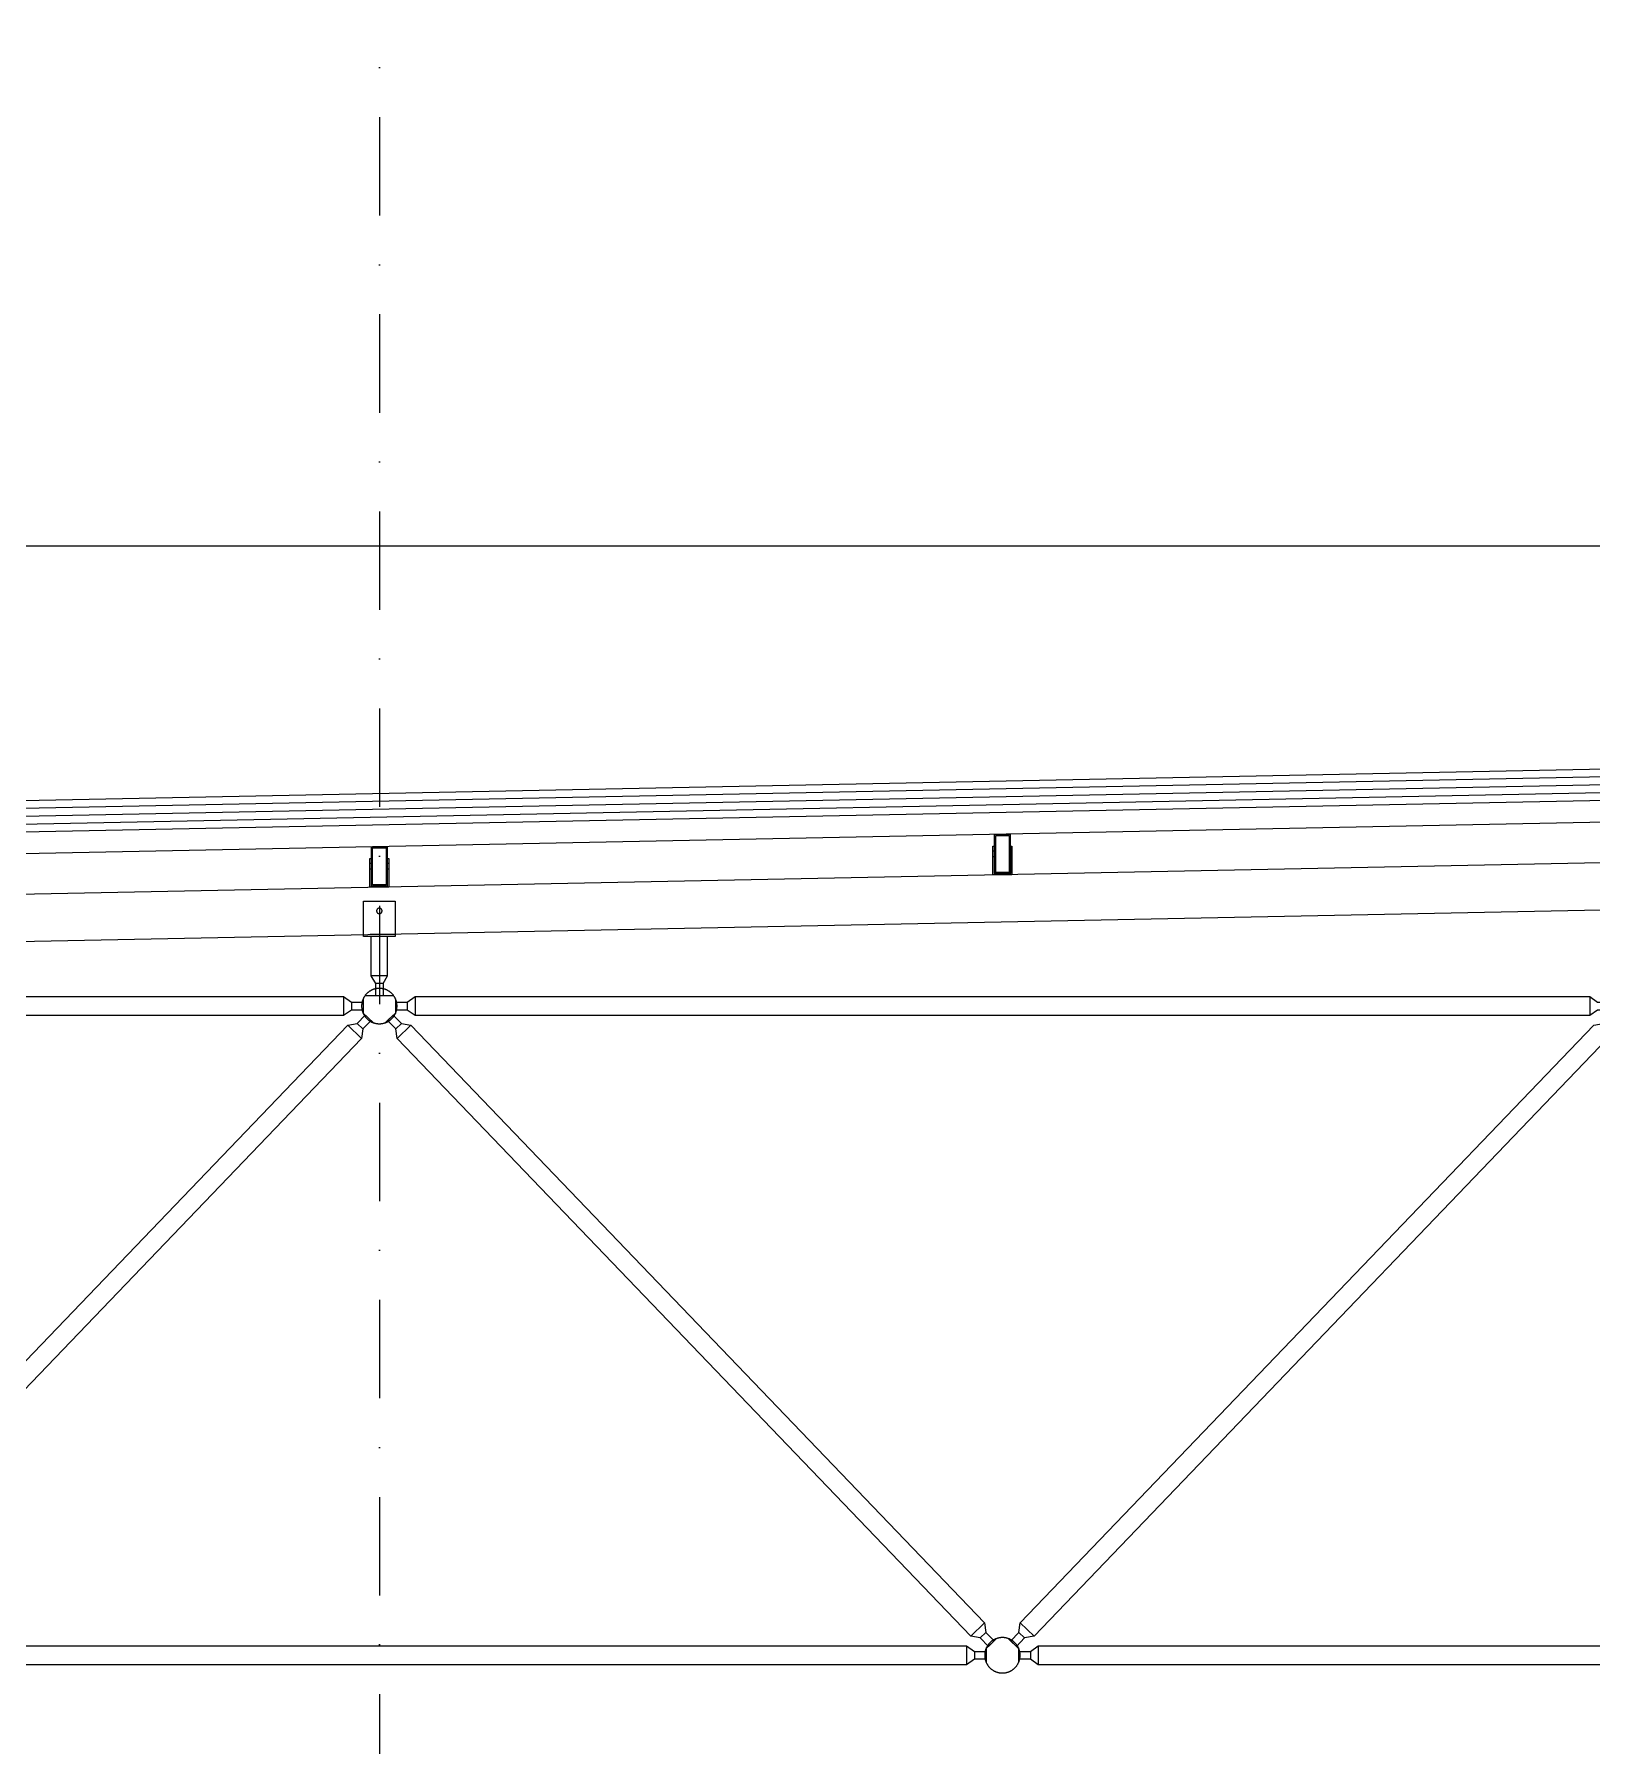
# Model space of a CAD drawing. Header units: centimetres. Extents: x 77182 to 116086, y 20619 to 33555.
# Drawn here: x 82146.4 to 82542.1, y 22535.4 to 22970.4 of the extents above; entities that cross this region are included whole.
import ezdxf

# ---------------------------------------------------------------- set-up
doc = ezdxf.new("R2010")
doc.units = ezdxf.units.CM
doc.header["$LTSCALE"] = 100
doc.linetypes.add('DASHDOT2', pattern=[0.5, 0.25, -0.125, 0, -0.125])
doc.linetypes.add('HIDDEN', pattern=[9.525, 6.35, -3.175])
for name, color, linetype in [('A-ANNO-GRID', 155, 'DASHDOT2'), ('A-ELEV-01', 255, 'Continuous'), ('A-ELEV-02', 253, 'Continuous'), ('A-WALL-INSL', 249, 'Continuous'), ('A-WALL-SNWPNL', 200, 'Continuous'), ('S-STEL', 3, 'Continuous')]:
    doc.layers.add(name, color=color, linetype=linetype)
doc.linetypes.add('BATTING', pattern='A,0.00254,-2.54,[134,ltypeshp.shx,S=2.54,R=0,X=-2.54,Y=0],-5.08,[134,ltypeshp.shx,S=2.54,R=180,X=2.54,Y=0],-2.54', length=10.16254)

msp = doc.modelspace()

# ---------------------------------------------------------------- linework, layer by layer
at = {"layer": 'A-ANNO-GRID'}
msp.add_line((82234.07, 23450.33), (82234.07, 21881.86), dxfattribs=at)
at = {"layer": 'A-ELEV-01'}
for points in [[(84609.04, 22811.41), (81834.04, 22755.91)], [(84450.21, 22797.93), (81913.37, 22747.19)], [(84450.21, 22785.93), (81913.37, 22735.19)]]:
    msp.add_lwpolyline(points, dxfattribs=at)
at = {"layer": 'A-ELEV-02'}
msp.add_line((81699.44, 22840.41), (87518.64, 22840.41), dxfattribs=at)
for points in [[(82390.28, 22757.08), (82394.48, 22757.08), (82394.48, 22764.08), (82394.78, 22764.08), (82394.78, 22756.78), (82389.98, 22756.78), (82389.98, 22764.08), (82390.28, 22764.08)], [(82231.94, 22753.91), (82236.14, 22753.91), (82236.14, 22760.91), (82236.44, 22760.91), (82236.44, 22753.61), (82231.64, 22753.61), (82231.64, 22760.91), (82231.94, 22760.91)], [(82230.04, 22750.1), (82238.04, 22750.1), (82238.04, 22741.1), (82230.04, 22741.1)], [(82234.74, 22747.6), (82234.74, 22747.62), (82234.74, 22747.64), (82234.74, 22747.65), (82234.74, 22747.67), (82234.74, 22747.68), (82234.74, 22747.7), (82234.73, 22747.72), (82234.73, 22747.73), (82234.73, 22747.75), (82234.72, 22747.76), (82234.72, 22747.78), (82234.72, 22747.8), (82234.71, 22747.81), (82234.71, 22747.83), (82234.7, 22747.85), (82234.69, 22747.86), (82234.69, 22747.88), (82234.68, 22747.89), (82234.67, 22747.91), (82234.67, 22747.93), (82234.66, 22747.94), (82234.65, 22747.96), (82234.64, 22747.97), (82234.63, 22747.99), (82234.62, 22748), (82234.61, 22748.02), (82234.6, 22748.03), (82234.59, 22748.05), (82234.58, 22748.06), (82234.56, 22748.07), (82234.55, 22748.09), (82234.54, 22748.1), (82234.53, 22748.11), (82234.51, 22748.12), (82234.5, 22748.14), (82234.48, 22748.15), (82234.47, 22748.16), (82234.46, 22748.17), (82234.44, 22748.18), (82234.43, 22748.19), (82234.41, 22748.2), (82234.4, 22748.21), (82234.38, 22748.22), (82234.36, 22748.23), (82234.35, 22748.23), (82234.33, 22748.24), (82234.32, 22748.25), (82234.3, 22748.25), (82234.28, 22748.26), (82234.27, 22748.27), (82234.25, 22748.27), (82234.24, 22748.28), (82234.22, 22748.28), (82234.2, 22748.29), (82234.19, 22748.29), (82234.17, 22748.29), (82234.15, 22748.3), (82234.14, 22748.3), (82234.12, 22748.3), (82234.11, 22748.3), (82234.09, 22748.3), (82234.07, 22748.3), (82234.06, 22748.3), (82234.04, 22748.3), (82234.03, 22748.3), (82234.01, 22748.3), (82234, 22748.3), (82233.98, 22748.3), (82233.96, 22748.3), (82233.95, 22748.3), (82233.93, 22748.3), (82233.92, 22748.29), (82233.9, 22748.29), (82233.88, 22748.29), (82233.87, 22748.28), (82233.85, 22748.28), (82233.83, 22748.27), (82233.82, 22748.27), (82233.8, 22748.26), (82233.79, 22748.25), (82233.77, 22748.25), (82233.75, 22748.24), (82233.74, 22748.23), (82233.72, 22748.23), (82233.71, 22748.22), (82233.69, 22748.21), (82233.68, 22748.2), (82233.66, 22748.19), (82233.65, 22748.18), (82233.63, 22748.17), (82233.62, 22748.16), (82233.6, 22748.15), (82233.59, 22748.14), (82233.57, 22748.12), (82233.56, 22748.11), (82233.55, 22748.1), (82233.54, 22748.09), (82233.52, 22748.07), (82233.51, 22748.06), (82233.5, 22748.05), (82233.49, 22748.03), (82233.48, 22748.02), (82233.47, 22748), (82233.46, 22747.99), (82233.45, 22747.97), (82233.44, 22747.96), (82233.43, 22747.94), (82233.42, 22747.93), (82233.41, 22747.91), (82233.41, 22747.89), (82233.4, 22747.88), (82233.39, 22747.86), (82233.39, 22747.85), (82233.38, 22747.83), (82233.38, 22747.81), (82233.37, 22747.8), (82233.37, 22747.78), (82233.36, 22747.76), (82233.36, 22747.75), (82233.35, 22747.73), (82233.35, 22747.72), (82233.35, 22747.7), (82233.35, 22747.68), (82233.35, 22747.67), (82233.34, 22747.65), (82233.34, 22747.64), (82233.34, 22747.62), (82233.34, 22747.6), (82233.34, 22747.59), (82233.34, 22747.57), (82233.34, 22747.56), (82233.35, 22747.54), (82233.35, 22747.53), (82233.35, 22747.51), (82233.35, 22747.49), (82233.35, 22747.48), (82233.36, 22747.46), (82233.36, 22747.44), (82233.37, 22747.43), (82233.37, 22747.41), (82233.38, 22747.4), (82233.38, 22747.38), (82233.39, 22747.36), (82233.39, 22747.35), (82233.4, 22747.33), (82233.41, 22747.31), (82233.41, 22747.3), (82233.42, 22747.28), (82233.43, 22747.27), (82233.44, 22747.25), (82233.45, 22747.24), (82233.46, 22747.22), (82233.47, 22747.21), (82233.48, 22747.19), (82233.49, 22747.18), (82233.5, 22747.16), (82233.51, 22747.15), (82233.52, 22747.14), (82233.54, 22747.12), (82233.55, 22747.11), (82233.56, 22747.1), (82233.57, 22747.08), (82233.59, 22747.07), (82233.6, 22747.06), (82233.62, 22747.05), (82233.63, 22747.04), (82233.65, 22747.03), (82233.66, 22747.02), (82233.68, 22747.01), (82233.69, 22747), (82233.71, 22746.99), (82233.72, 22746.98), (82233.74, 22746.97), (82233.75, 22746.97), (82233.77, 22746.96), (82233.79, 22746.95), (82233.8, 22746.95), (82233.82, 22746.94), (82233.83, 22746.94), (82233.85, 22746.93), (82233.87, 22746.93), (82233.88, 22746.92), (82233.9, 22746.92), (82233.92, 22746.92), (82233.93, 22746.91), (82233.95, 22746.91), (82233.96, 22746.91), (82233.98, 22746.91), (82234, 22746.91), (82234.01, 22746.9), (82234.03, 22746.9), (82234.04, 22746.9), (82234.06, 22746.9), (82234.07, 22746.9), (82234.09, 22746.91), (82234.11, 22746.91), (82234.12, 22746.91), (82234.14, 22746.91), (82234.15, 22746.91), (82234.17, 22746.92), (82234.19, 22746.92), (82234.2, 22746.92), (82234.22, 22746.93), (82234.24, 22746.93), (82234.25, 22746.94), (82234.27, 22746.94), (82234.28, 22746.95), (82234.3, 22746.95), (82234.32, 22746.96), (82234.33, 22746.97), (82234.35, 22746.97), (82234.36, 22746.98), (82234.38, 22746.99), (82234.4, 22747), (82234.41, 22747.01), (82234.43, 22747.02), (82234.44, 22747.03), (82234.46, 22747.04), (82234.47, 22747.05), (82234.48, 22747.06), (82234.5, 22747.07), (82234.51, 22747.08), (82234.53, 22747.1), (82234.54, 22747.11), (82234.55, 22747.12), (82234.56, 22747.14), (82234.58, 22747.15), (82234.59, 22747.16), (82234.6, 22747.18), (82234.61, 22747.19), (82234.62, 22747.21), (82234.63, 22747.22), (82234.64, 22747.24), (82234.65, 22747.25), (82234.66, 22747.27), (82234.67, 22747.28), (82234.67, 22747.3), (82234.68, 22747.31), (82234.69, 22747.33), (82234.69, 22747.35), (82234.7, 22747.36), (82234.71, 22747.38), (82234.71, 22747.4), (82234.72, 22747.41), (82234.72, 22747.43), (82234.72, 22747.44), (82234.73, 22747.46), (82234.73, 22747.48), (82234.73, 22747.49), (82234.74, 22747.51), (82234.74, 22747.53), (82234.74, 22747.54), (82234.74, 22747.56), (82234.74, 22747.57), (82234.74, 22747.59)], [(82238.54, 22723.41), (82238.54, 22723.51), (82238.54, 22723.61), (82238.53, 22723.71), (82238.53, 22723.81), (82238.51, 22723.92), (82238.5, 22724.02), (82238.49, 22724.12), (82238.47, 22724.23), (82238.45, 22724.33), (82238.42, 22724.44), (82238.4, 22724.54), (82238.37, 22724.65), (82238.34, 22724.75), (82238.3, 22724.86), (82238.27, 22724.96), (82238.23, 22725.07), (82238.18, 22725.17), (82238.14, 22725.27), (82238.09, 22725.37), (82238.04, 22725.48), (82237.99, 22725.58), (82237.93, 22725.68), (82237.87, 22725.77), (82237.81, 22725.87), (82237.75, 22725.97), (82237.68, 22726.06), (82237.61, 22726.15), (82237.54, 22726.25), (82237.46, 22726.33), (82237.39, 22726.42), (82237.31, 22726.51), (82237.23, 22726.59), (82237.14, 22726.67), (82237.06, 22726.75), (82236.97, 22726.83), (82236.88, 22726.9), (82236.79, 22726.97), (82236.7, 22727.04), (82236.6, 22727.11), (82236.51, 22727.18), (82236.41, 22727.24), (82236.31, 22727.3), (82236.21, 22727.35), (82236.11, 22727.41), (82236.01, 22727.46), (82235.91, 22727.51), (82235.8, 22727.55), (82235.7, 22727.59), (82235.6, 22727.63), (82235.49, 22727.67), (82235.39, 22727.7), (82235.28, 22727.74), (82235.18, 22727.76), (82235.07, 22727.79), (82234.97, 22727.81), (82234.86, 22727.83), (82234.76, 22727.85), (82234.65, 22727.87), (82234.55, 22727.88), (82234.45, 22727.89), (82234.35, 22727.9), (82234.24, 22727.9), (82234.14, 22727.91), (82234.04, 22727.91), (82233.94, 22727.91), (82233.84, 22727.9), (82233.74, 22727.9), (82233.64, 22727.89), (82233.54, 22727.88), (82233.43, 22727.87), (82233.33, 22727.85), (82233.22, 22727.83), (82233.12, 22727.81), (82233.01, 22727.79), (82232.91, 22727.76), (82232.8, 22727.74), (82232.7, 22727.7), (82232.6, 22727.67), (82232.49, 22727.63), (82232.39, 22727.59), (82232.28, 22727.55), (82232.18, 22727.51), (82232.08, 22727.46), (82231.98, 22727.41), (82231.88, 22727.35), (82231.78, 22727.3), (82231.68, 22727.24), (82231.58, 22727.18), (82231.48, 22727.11), (82231.39, 22727.04), (82231.3, 22726.97), (82231.21, 22726.9), (82231.12, 22726.83), (82231.03, 22726.75), (82230.94, 22726.67), (82230.86, 22726.59), (82230.78, 22726.51), (82230.7, 22726.42), (82230.62, 22726.33), (82230.55, 22726.25), (82230.48, 22726.15), (82230.41, 22726.06), (82230.34, 22725.97), (82230.28, 22725.87), (82230.21, 22725.77), (82230.16, 22725.68), (82230.1, 22725.58), (82230.05, 22725.48), (82230, 22725.37), (82229.95, 22725.27), (82229.9, 22725.17), (82229.86, 22725.07), (82229.82, 22724.96), (82229.78, 22724.86), (82229.75, 22724.75), (82229.72, 22724.65), (82229.69, 22724.54), (82229.66, 22724.44), (82229.64, 22724.33), (82229.62, 22724.23), (82229.6, 22724.12), (82229.58, 22724.02), (82229.57, 22723.92), (82229.56, 22723.81), (82229.55, 22723.71), (82229.55, 22723.61), (82229.54, 22723.51), (82229.54, 22723.41), (82229.54, 22723.31), (82229.55, 22723.21), (82229.55, 22723.11), (82229.56, 22723), (82229.57, 22722.9), (82229.58, 22722.8), (82229.6, 22722.69), (82229.62, 22722.59), (82229.64, 22722.49), (82229.66, 22722.38), (82229.69, 22722.28), (82229.72, 22722.17), (82229.75, 22722.07), (82229.78, 22721.96), (82229.82, 22721.86), (82229.86, 22721.75), (82229.9, 22721.65), (82229.95, 22721.55), (82230, 22721.44), (82230.05, 22721.34), (82230.1, 22721.24), (82230.16, 22721.14), (82230.21, 22721.04), (82230.28, 22720.95), (82230.34, 22720.85), (82230.41, 22720.76), (82230.48, 22720.66), (82230.55, 22720.57), (82230.62, 22720.48), (82230.7, 22720.4), (82230.78, 22720.31), (82230.86, 22720.23), (82230.94, 22720.15), (82231.03, 22720.07), (82231.12, 22719.99), (82231.21, 22719.92), (82231.3, 22719.84), (82231.39, 22719.77), (82231.48, 22719.71), (82231.58, 22719.64), (82231.68, 22719.58), (82231.78, 22719.52), (82231.88, 22719.47), (82231.98, 22719.41), (82232.08, 22719.36), (82232.18, 22719.31), (82232.28, 22719.27), (82232.39, 22719.22), (82232.49, 22719.19), (82232.6, 22719.15), (82232.7, 22719.11), (82232.8, 22719.08), (82232.91, 22719.05), (82233.01, 22719.03), (82233.12, 22719), (82233.22, 22718.98), (82233.33, 22718.97), (82233.43, 22718.95), (82233.54, 22718.94), (82233.64, 22718.93), (82233.74, 22718.92), (82233.84, 22718.91), (82233.94, 22718.91), (82234.04, 22718.91), (82234.14, 22718.91), (82234.24, 22718.91), (82234.35, 22718.92), (82234.45, 22718.93), (82234.55, 22718.94), (82234.65, 22718.95), (82234.76, 22718.97), (82234.86, 22718.98), (82234.97, 22719), (82235.07, 22719.03), (82235.18, 22719.05), (82235.28, 22719.08), (82235.39, 22719.11), (82235.49, 22719.15), (82235.6, 22719.19), (82235.7, 22719.22), (82235.8, 22719.27), (82235.91, 22719.31), (82236.01, 22719.36), (82236.11, 22719.41), (82236.21, 22719.47), (82236.31, 22719.52), (82236.41, 22719.58), (82236.51, 22719.64), (82236.6, 22719.71), (82236.7, 22719.77), (82236.79, 22719.84), (82236.88, 22719.92), (82236.97, 22719.99), (82237.06, 22720.07), (82237.14, 22720.15), (82237.23, 22720.23), (82237.31, 22720.31), (82237.39, 22720.4), (82237.46, 22720.48), (82237.54, 22720.57), (82237.61, 22720.66), (82237.68, 22720.76), (82237.75, 22720.85), (82237.81, 22720.95), (82237.87, 22721.04), (82237.93, 22721.14), (82237.99, 22721.24), (82238.04, 22721.34), (82238.09, 22721.44), (82238.14, 22721.55), (82238.18, 22721.65), (82238.23, 22721.75), (82238.27, 22721.86), (82238.3, 22721.96), (82238.34, 22722.07), (82238.37, 22722.17), (82238.4, 22722.28), (82238.42, 22722.38), (82238.45, 22722.49), (82238.47, 22722.59), (82238.49, 22722.69), (82238.5, 22722.8), (82238.51, 22722.9), (82238.53, 22723), (82238.53, 22723.11), (82238.54, 22723.21), (82238.54, 22723.31)], [(82237.6, 22721.14), (82239.68, 22718.98), (82242.09, 22718.52), (82387.82, 22566.65), (82388.18, 22564.22), (82390.26, 22562.06), (82388.82, 22560.67), (82386.74, 22562.84), (82384.33, 22563.3), (82238.6, 22715.17), (82238.24, 22717.59), (82236.16, 22719.76)], [(82394.49, 22562.06), (82396.57, 22564.22), (82396.93, 22566.65), (82542.67, 22718.52), (82545.07, 22718.98), (82547.15, 22721.14), (82548.59, 22719.76), (82546.52, 22717.59), (82546.15, 22715.17), (82400.42, 22563.3), (82398.01, 22562.84), (82395.94, 22560.67)], [(82396.88, 22558.41), (82396.88, 22558.51), (82396.87, 22558.61), (82396.87, 22558.71), (82396.86, 22558.81), (82396.85, 22558.92), (82396.83, 22559.02), (82396.82, 22559.12), (82396.8, 22559.23), (82396.78, 22559.33), (82396.76, 22559.44), (82396.73, 22559.54), (82396.7, 22559.65), (82396.67, 22559.75), (82396.64, 22559.86), (82396.6, 22559.96), (82396.56, 22560.07), (82396.52, 22560.17), (82396.47, 22560.27), (82396.42, 22560.37), (82396.37, 22560.48), (82396.32, 22560.58), (82396.26, 22560.68), (82396.2, 22560.77), (82396.14, 22560.87), (82396.08, 22560.97), (82396.01, 22561.06), (82395.94, 22561.15), (82395.87, 22561.25), (82395.8, 22561.33), (82395.72, 22561.42), (82395.64, 22561.51), (82395.56, 22561.59), (82395.48, 22561.67), (82395.39, 22561.75), (82395.3, 22561.83), (82395.21, 22561.9), (82395.12, 22561.97), (82395.03, 22562.04), (82394.93, 22562.11), (82394.84, 22562.18), (82394.74, 22562.24), (82394.64, 22562.3), (82394.54, 22562.35), (82394.44, 22562.41), (82394.34, 22562.46), (82394.24, 22562.51), (82394.14, 22562.55), (82394.03, 22562.59), (82393.93, 22562.63), (82393.82, 22562.67), (82393.72, 22562.7), (82393.61, 22562.74), (82393.51, 22562.76), (82393.4, 22562.79), (82393.3, 22562.81), (82393.2, 22562.83), (82393.09, 22562.85), (82392.99, 22562.87), (82392.88, 22562.88), (82392.78, 22562.89), (82392.68, 22562.9), (82392.58, 22562.9), (82392.48, 22562.91), (82392.38, 22562.91), (82392.28, 22562.91), (82392.18, 22562.9), (82392.07, 22562.9), (82391.97, 22562.89), (82391.87, 22562.88), (82391.77, 22562.87), (82391.66, 22562.85), (82391.56, 22562.83), (82391.45, 22562.81), (82391.35, 22562.79), (82391.24, 22562.76), (82391.14, 22562.74), (82391.03, 22562.7), (82390.93, 22562.67), (82390.82, 22562.63), (82390.72, 22562.59), (82390.62, 22562.55), (82390.51, 22562.51), (82390.41, 22562.46), (82390.31, 22562.41), (82390.21, 22562.35), (82390.11, 22562.3), (82390.01, 22562.24), (82389.91, 22562.18), (82389.82, 22562.11), (82389.72, 22562.04), (82389.63, 22561.97), (82389.54, 22561.9), (82389.45, 22561.83), (82389.36, 22561.75), (82389.28, 22561.67), (82389.19, 22561.59), (82389.11, 22561.51), (82389.03, 22561.42), (82388.96, 22561.33), (82388.88, 22561.25), (82388.81, 22561.15), (82388.74, 22561.06), (82388.67, 22560.97), (82388.61, 22560.87), (82388.55, 22560.77), (82388.49, 22560.68), (82388.43, 22560.58), (82388.38, 22560.48), (82388.33, 22560.37), (82388.28, 22560.27), (82388.24, 22560.17), (82388.19, 22560.07), (82388.15, 22559.96), (82388.12, 22559.86), (82388.08, 22559.75), (82388.05, 22559.65), (82388.02, 22559.54), (82388, 22559.44), (82387.97, 22559.33), (82387.95, 22559.23), (82387.93, 22559.12), (82387.92, 22559.02), (82387.91, 22558.92), (82387.89, 22558.81), (82387.89, 22558.71), (82387.88, 22558.61), (82387.88, 22558.51), (82387.88, 22558.41), (82387.88, 22558.31), (82387.88, 22558.21), (82387.89, 22558.11), (82387.89, 22558), (82387.91, 22557.9), (82387.92, 22557.8), (82387.93, 22557.69), (82387.95, 22557.59), (82387.97, 22557.49), (82388, 22557.38), (82388.02, 22557.28), (82388.05, 22557.17), (82388.08, 22557.07), (82388.12, 22556.96), (82388.15, 22556.86), (82388.19, 22556.75), (82388.24, 22556.65), (82388.28, 22556.55), (82388.33, 22556.44), (82388.38, 22556.34), (82388.43, 22556.24), (82388.49, 22556.14), (82388.55, 22556.04), (82388.61, 22555.95), (82388.67, 22555.85), (82388.74, 22555.76), (82388.81, 22555.66), (82388.88, 22555.57), (82388.96, 22555.48), (82389.03, 22555.4), (82389.11, 22555.31), (82389.19, 22555.23), (82389.28, 22555.15), (82389.36, 22555.07), (82389.45, 22554.99), (82389.54, 22554.92), (82389.63, 22554.84), (82389.72, 22554.77), (82389.82, 22554.71), (82389.91, 22554.64), (82390.01, 22554.58), (82390.11, 22554.52), (82390.21, 22554.47), (82390.31, 22554.41), (82390.41, 22554.36), (82390.51, 22554.31), (82390.62, 22554.27), (82390.72, 22554.22), (82390.82, 22554.19), (82390.93, 22554.15), (82391.03, 22554.11), (82391.14, 22554.08), (82391.24, 22554.05), (82391.35, 22554.03), (82391.45, 22554), (82391.56, 22553.98), (82391.66, 22553.97), (82391.77, 22553.95), (82391.87, 22553.94), (82391.97, 22553.93), (82392.07, 22553.92), (82392.18, 22553.91), (82392.28, 22553.91), (82392.38, 22553.91), (82392.48, 22553.91), (82392.58, 22553.91), (82392.68, 22553.92), (82392.78, 22553.93), (82392.88, 22553.94), (82392.99, 22553.95), (82393.09, 22553.97), (82393.2, 22553.98), (82393.3, 22554), (82393.4, 22554.03), (82393.51, 22554.05), (82393.61, 22554.08), (82393.72, 22554.11), (82393.82, 22554.15), (82393.93, 22554.19), (82394.03, 22554.22), (82394.14, 22554.27), (82394.24, 22554.31), (82394.34, 22554.36), (82394.44, 22554.41), (82394.54, 22554.47), (82394.64, 22554.52), (82394.74, 22554.58), (82394.84, 22554.64), (82394.93, 22554.71), (82395.03, 22554.77), (82395.12, 22554.84), (82395.21, 22554.92), (82395.3, 22554.99), (82395.39, 22555.07), (82395.48, 22555.15), (82395.56, 22555.23), (82395.64, 22555.31), (82395.72, 22555.4), (82395.8, 22555.48), (82395.87, 22555.57), (82395.94, 22555.66), (82396.01, 22555.76), (82396.08, 22555.85), (82396.14, 22555.95), (82396.2, 22556.04), (82396.26, 22556.14), (82396.32, 22556.24), (82396.37, 22556.34), (82396.42, 22556.44), (82396.47, 22556.55), (82396.52, 22556.65), (82396.56, 22556.75), (82396.6, 22556.86), (82396.64, 22556.96), (82396.67, 22557.07), (82396.7, 22557.17), (82396.73, 22557.28), (82396.76, 22557.38), (82396.78, 22557.49), (82396.8, 22557.59), (82396.82, 22557.69), (82396.83, 22557.8), (82396.85, 22557.9), (82396.86, 22558), (82396.87, 22558.11), (82396.87, 22558.21), (82396.88, 22558.31)]]:
    msp.add_lwpolyline(points, close=True, dxfattribs=at)
for points in [[(82231.94, 22759.61), (82231.64, 22759.61)], [(82236.44, 22759.61), (82236.14, 22759.61)], [(82390.28, 22762.78), (82389.98, 22762.78)], [(82390.28, 22761.38), (82389.98, 22761.38)], [(82394.78, 22762.78), (82394.48, 22762.78)], [(82394.78, 22761.38), (82394.48, 22761.38)], [(82231.94, 22758.21), (82231.64, 22758.21)], [(82236.44, 22758.21), (82236.14, 22758.21)], [(82231.92, 22741.1), (82231.92, 22731.11)], [(82236.16, 22731.11), (82236.16, 22741.1)], [(82231.92, 22731.11), (82233.04, 22729.11)], [(82236.16, 22731.11), (82231.92, 22731.11)], [(82233.04, 22729.11), (82233.04, 22726.11)], [(82235.04, 22729.11), (82233.04, 22729.11)], [(82235.04, 22729.11), (82236.16, 22731.11)], [(82235.04, 22729.11), (82235.04, 22726.11)], [(81921.48, 22724.41), (81924.48, 22724.41), (81926.48, 22725.82), (82224.94, 22725.82), (82226.94, 22724.41), (82229.94, 22724.41)], [(82224.94, 22725.82), (82224.94, 22720.99)], [(82229.94, 22725.26), (82229.94, 22721.55)], [(82230.44, 22726.11), (82237.64, 22726.11)], [(82238.14, 22724.41), (82241.14, 22724.41), (82243.14, 22725.82), (82541.61, 22725.82), (82543.61, 22724.41), (82546.61, 22724.41)], [(82238.14, 22725.26), (82238.14, 22721.55)], [(82243.14, 22725.82), (82243.14, 22720.99)], [(82541.61, 22725.82), (82541.61, 22720.99)], [(82229.94, 22722.41), (82226.94, 22722.41), (82224.94, 22720.99), (81926.48, 22720.99), (81924.48, 22722.41), (81921.48, 22722.41)], [(82231.93, 22719.76), (82229.85, 22717.59), (82229.49, 22715.17), (82083.75, 22563.3), (82081.35, 22562.84), (82079.27, 22560.67), (82077.83, 22562.06), (82079.9, 22564.22), (82080.27, 22566.65), (82226, 22718.52), (82228.41, 22718.98), (82230.48, 22721.14)], [(82226.94, 22724.41), (82226.94, 22722.41)], [(82229.87, 22721.73), (82232.54, 22719.17)], [(82238.22, 22721.73), (82235.54, 22719.17)], [(82546.61, 22722.41), (82543.61, 22722.41), (82541.61, 22720.99), (82243.14, 22720.99), (82241.14, 22722.41), (82238.14, 22722.41)], [(82241.14, 22724.41), (82241.14, 22722.41)], [(82226, 22718.52), (82229.49, 22715.17)], [(82228.41, 22718.98), (82229.85, 22717.59)], [(82239.68, 22718.98), (82238.24, 22717.59)], [(82242.09, 22718.52), (82238.6, 22715.17)], [(82387.82, 22566.65), (82384.33, 22563.3)], [(82388.18, 22564.22), (82386.74, 22562.84)], [(82396.57, 22564.22), (82398.01, 22562.84)], [(82396.93, 22566.65), (82400.42, 22563.3)], [(82079.81, 22559.41), (82082.81, 22559.41), (82084.81, 22560.82), (82383.28, 22560.82), (82385.28, 22559.41), (82388.28, 22559.41)], [(82383.28, 22560.82), (82383.28, 22555.99)], [(82390.88, 22562.65), (82388.2, 22560.08)], [(82388.28, 22560.26), (82388.28, 22556.55)], [(82393.88, 22562.65), (82396.55, 22560.08)], [(82396.48, 22559.41), (82399.48, 22559.41), (82401.48, 22560.82), (82699.94, 22560.82), (82701.94, 22559.41), (82704.94, 22559.41)], [(82396.48, 22560.26), (82396.48, 22556.55)], [(82401.48, 22560.82), (82401.48, 22555.99)], [(82388.28, 22557.41), (82385.28, 22557.41), (82383.28, 22555.99), (82084.81, 22555.99), (82082.81, 22557.41), (82079.81, 22557.41)], [(82385.28, 22559.41), (82385.28, 22557.41)], [(82704.94, 22557.41), (82701.94, 22557.41), (82699.94, 22555.99), (82401.48, 22555.99), (82399.48, 22557.41), (82396.48, 22557.41)], [(82399.48, 22559.41), (82399.48, 22557.41)]]:
    msp.add_lwpolyline(points, dxfattribs=at)
at = {"layer": 'A-ELEV-02', "linetype": 'HIDDEN', "ltscale": 0.01}
msp.add_lwpolyline([(82238.04, 22741.6), (82230.04, 22741.6)], dxfattribs=at)
at = {"layer": 'A-WALL-INSL'}
for points in [[(84608.88, 22824.91), (81834.04, 22769.41)], [(84608.96, 22820.91), (81834.04, 22765.41)]]:
    msp.add_lwpolyline(points, dxfattribs=at)
at = {"layer": 'A-WALL-INSL', "linetype": 'BATTING', "ltscale": 0.002}
for points in [[(84608.92, 22822.91), (81834, 22767.41)], [(84609, 22818.91), (81834, 22763.41)]]:
    msp.add_lwpolyline(points, dxfattribs=at)
at = {"layer": 'A-WALL-SNWPNL', "ltscale": 100}
msp.add_lwpolyline([(84609.04, 22816.91), (81834.04, 22761.41)], dxfattribs=at)
at = {"layer": 'S-STEL'}
for points in [[(82236.04, 22753.91), (82232.04, 22753.91), (82232.04, 22763.91), (82236.04, 22763.91)], [(82394.38, 22757.08), (82390.38, 22757.08), (82390.38, 22767.08), (82394.38, 22767.08)], [(82394.08, 22757.38), (82390.68, 22757.38), (82390.68, 22766.78), (82394.08, 22766.78)], [(82235.74, 22754.21), (82232.34, 22754.21), (82232.34, 22763.61), (82235.74, 22763.61)]]:
    msp.add_lwpolyline(points, close=True, dxfattribs=at)

doc.saveas('drawing.dxf')
